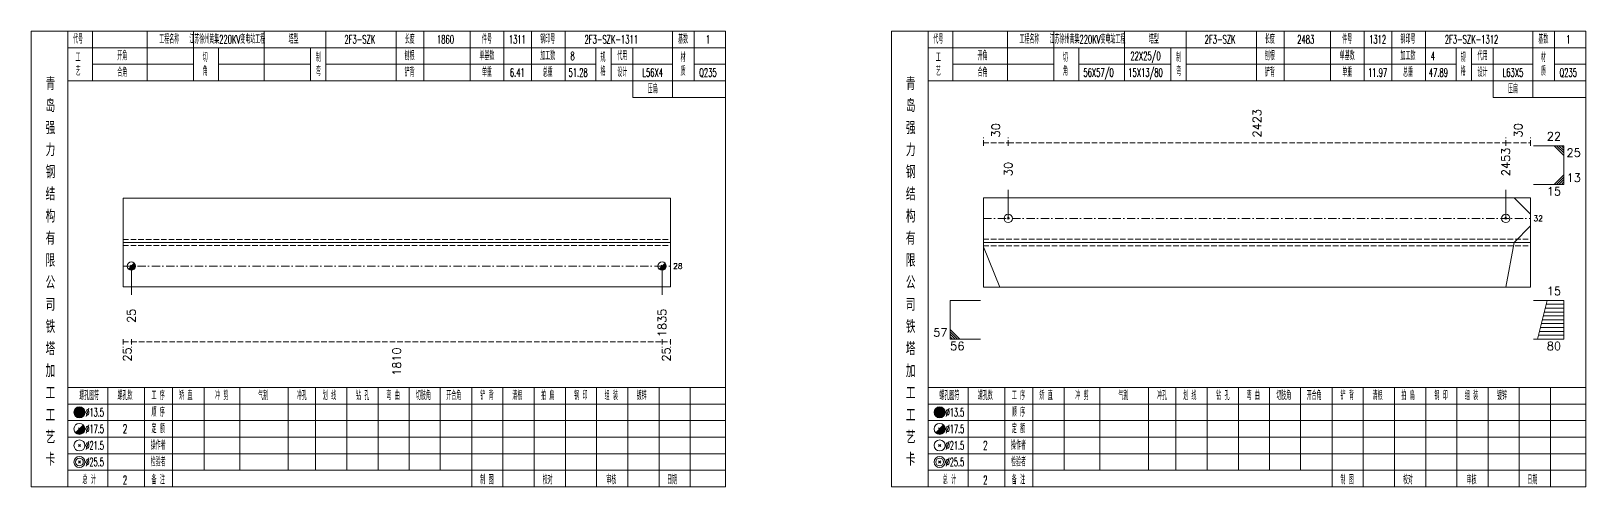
# Model space of a CAD drawing. Extents: x 0 to 4623, y -1159 to 4890.
# Drawn here: x 0 to 563, y 225 to 390 of the extents above; entities that cross this region are included whole.
import ezdxf
from ezdxf.enums import TextEntityAlignment as Align

# ---------------------------------------------------------------- set-up
doc = ezdxf.new("R2010")
doc.units = 0
doc.header["$MEASUREMENT"] = 0
doc.linetypes.add('一点画线', pattern=[5.2, 3, -1, 0.2, -1])
doc.linetypes.add('虚线', pattern=[2.75, 2, -0.75])
doc.layers.get('0').update_dxf_attribs({"linetype": 'CONTINUOUS', "lineweight": 25})
for name, color, linetype, lineweight in [('1', 7, 'CONTINUOUS', 25), ('4', 7, 'CONTINUOUS', 25), ('5', 7, 'CONTINUOUS', 25)]:
    doc.layers.add(name, color=color, linetype=linetype, lineweight=lineweight)
doc.styles.get("Standard").update_dxf_attribs({"font": 'simplex.shx', "width": 0.7, "height": 3, "bigfont": 'gbhzfs.shx'})

# ---------------------------------------------------------------- blocks, each defined once
blk = doc.blocks.new('孔17.5')
at = {"layer": '5', "color": 7, "linetype": 'Continuous', "lineweight": 13}
for p, q in [((-0.707, -0.707), (0.707, 0.707)), ((-0.2, 0.2), (0.2, -0.2))]:
    blk.add_line(p, q, dxfattribs=at)
blk.add_circle((0, 0), 1, dxfattribs=at)
for radius in [0.9, 0.8, 0.7, 0.6, 0.5, 0.4, 0.3, 0.2, 0.1]:
    blk.add_arc((0, 0), radius, 225, 45, dxfattribs=at)
blk = doc.blocks.new('孔21.5')
at = {"layer": '5', "color": 7, "linetype": 'Continuous', "lineweight": 13}
for p, q in [((-0.2, -0.2), (0.2, 0.2)), ((-0.2, 0.2), (0.2, -0.2))]:
    blk.add_line(p, q, dxfattribs=at)
blk.add_circle((0, 0), 1, dxfattribs=at)

msp = doc.modelspace()

# ---------------------------------------------------------------- linework, layer by layer
at = {"color": 8, "linetype": '虚线', "lineweight": 9}
for p, q in [((344.7, 348.5), (344.7, 351.5)), ((344.7, 349.5), (353.7, 349.5)), ((353.7, 348.5), (353.7, 351.5)), ((353.7, 348.5), (353.7, 351.5)), ((353.7, 349.5), (533.8, 349.5)), ((533.8, 348.5), (533.8, 351.5)), ((533.8, 348.5), (533.8, 351.5)), ((533.8, 349.5), (542.8, 349.5)), ((542.8, 348.5), (542.8, 351.5)), ((33.3, 278.5), (33.3, 275.5)), ((33.3, 277.5), (36.3, 277.5)), ((36.3, 278.5), (36.3, 275.5)), ((36.3, 278.5), (36.3, 275.5)), ((36.3, 277.5), (228.4, 277.5)), ((228.4, 278.5), (228.4, 275.5)), ((228.4, 278.5), (228.4, 275.5)), ((228.4, 277.5), (231.4, 277.5)), ((231.4, 278.5), (231.4, 275.5))]:
    msp.add_line(p, q, dxfattribs=at)
at = {"color": 7, "linetype": 'Continuous', "lineweight": 13}
for p, q in [((554.8, 348.5), (543.8, 348.5)), ((551.3, 348.5), (554.8, 345)), ((552.175, 348.5), (554.8, 345.875)), ((553.05, 348.5), (554.8, 346.75)), ((553.925, 348.5), (554.8, 347.625)), ((554.8, 334.5), (554.8, 348.5)), ((551.3, 334.5), (554.8, 338)), ((353.7, 322.19), (353.7, 332.5)), ((533.8, 322.19), (533.8, 332.5)), ((554.8, 334.5), (543.8, 334.5)), ((552.175, 334.5), (554.8, 337.125)), ((553.05, 334.5), (554.8, 336.25)), ((553.925, 334.5), (554.8, 335.375)), ((542.8, 323.69), (536.8, 329.69)), ((542.8, 319.5), (536.8, 313.5)), ((344.7, 311.958), (350.7, 297.31)), ((536.8, 313.5), (533.8, 297.31)), ((36.3, 304.929), (36.3, 294.5)), ((228.4, 304.929), (228.4, 294.5)), ((332.7, 292.5), (343.7, 292.5)), ((332.7, 292.5), (332.7, 278.5)), ((554.8, 292.5), (543.8, 292.5)), ((548.8, 292.5), (545.3, 278.5)), ((554.8, 288.3), (547.75, 288.3)), ((554.8, 289.7), (548.1, 289.7)), ((554.8, 291.1), (548.45, 291.1)), ((554.8, 292.5), (554.8, 278.5)), ((336.2, 278.5), (332.7, 282)), ((554.8, 282.7), (546.35, 282.7)), ((554.8, 284.1), (546.7, 284.1)), ((554.8, 285.5), (547.05, 285.5)), ((554.8, 286.9), (547.4, 286.9)), ((335.325, 278.5), (332.7, 281.125)), ((334.45, 278.5), (332.7, 280.25)), ((333.575, 278.5), (332.7, 279.375)), ((332.7, 278.5), (343.7, 278.5)), ((554.8, 278.5), (543.8, 278.5)), ((554.8, 279.9), (545.65, 279.9)), ((554.8, 281.3), (546, 281.3))]:
    msp.add_line(p, q, dxfattribs=at)
at = {"color": 7, "linetype": 'Continuous', "lineweight": 18}
for p, q in [((33.3, 329.571), (33.3, 297.429)), ((33.3, 329.571), (231.4, 329.571)), ((231.4, 329.571), (231.4, 297.429)), ((344.7, 329.69), (344.7, 297.31)), ((344.7, 329.69), (542.8, 329.69)), ((542.8, 329.69), (542.8, 297.31)), ((33.3, 313.5), (231.4, 313.5)), ((344.7, 313.5), (542.8, 313.5))]:
    msp.add_line(p, q, dxfattribs=at)
at = {"color": 3, "linetype": '一点画线', "lineweight": 13}
for p, q in [((344.7, 322.19), (542.8, 322.19)), ((33.3, 304.929), (231.4, 304.929))]:
    msp.add_line(p, q, dxfattribs=at)
at = {"color": 1, "linetype": '虚线', "lineweight": 18}
for p, q in [((33.3, 314.571), (231.4, 314.571)), ((33.3, 312.429), (231.4, 312.429)), ((344.7, 314.69), (542.8, 314.69)), ((344.7, 312.31), (542.8, 312.31))]:
    msp.add_line(p, q, dxfattribs=at)
at = {"layer": '1', "color": 7, "linetype": 'Continuous', "lineweight": 18}
for p, q in [((33.3, 297.429), (231.4, 297.429)), ((344.7, 297.31), (542.8, 297.31))]:
    msp.add_line(p, q, dxfattribs=at)
at = {"layer": '4', "color": 1, "linetype": 'Continuous', "lineweight": 18}
for p, q in [((13.3, 225), (13.3, 390)), ((22.2, 372), (22.2, 390)), ((42, 372), (42, 390)), ((58.8, 372), (58.8, 390)), ((84.4, 372), (84.4, 390)), ((106.7, 372), (106.7, 390)), ((132.2, 372), (132.2, 390)), ((142.2, 372), (142.2, 390)), ((158.9, 372), (158.9, 390)), ((171.1, 372), (171.1, 390)), ((181.1, 372), (181.1, 390)), ((193.3, 372), (193.3, 390)), ((232.2, 366), (232.2, 390)), ((240, 372), (240, 390)), ((324.7, 225), (324.7, 390)), ((333.6, 372), (333.6, 390)), ((353.4, 372), (353.4, 390)), ((370.2, 372), (370.2, 390)), ((395.8, 372), (395.8, 390)), ((418.1, 372), (418.1, 390)), ((443.6, 372), (443.6, 390)), ((453.6, 372), (453.6, 390)), ((470.3, 372), (470.3, 390)), ((482.5, 372), (482.5, 390)), ((492.5, 372), (492.5, 390)), ((504.7, 372), (504.7, 390)), ((543.6, 366), (543.6, 390)), ((551.4, 372), (551.4, 390)), ((13.3, 384), (251.4, 384)), ((67.8, 372), (67.8, 384)), ((101.1, 372), (101.1, 384)), ((204.4, 372), (204.4, 384)), ((210, 372), (210, 384)), ((217.8, 366), (217.8, 384)), ((324.7, 384), (562.8, 384)), ((379.2, 372), (379.2, 384)), ((412.5, 372), (412.5, 384)), ((515.8, 372), (515.8, 384)), ((521.4, 372), (521.4, 384)), ((529.2, 366), (529.2, 384)), ((22.2, 378), (58.8, 378)), ((67.8, 378), (101.1, 378)), ((106.7, 378), (204.4, 378)), ((210, 378), (232.2, 378)), ((240, 378), (251.4, 378)), ((333.6, 378), (370.2, 378)), ((379.2, 378), (412.5, 378)), ((418.1, 378), (515.8, 378)), ((521.4, 378), (543.6, 378)), ((551.4, 378), (562.8, 378)), ((13.3, 372), (251.4, 372)), ((324.7, 372), (562.8, 372)), ((217.8, 366), (251.4, 366)), ((529.2, 366), (562.8, 366)), ((13.3, 261), (251.4, 261)), ((27.8, 225), (27.8, 261)), ((41.1, 225), (41.1, 261)), ((51.2, 225), (51.2, 261)), ((62.6, 231), (62.6, 261)), ((75.5, 231), (75.5, 261)), ((93.1, 231), (93.1, 261)), ((103, 231), (103, 261)), ((114.3, 231), (114.3, 261)), ((125.6, 231), (125.6, 261)), ((136.9, 231), (136.9, 261)), ((148.1, 231), (148.1, 261)), ((159.5, 231), (159.5, 261)), ((170.8, 231), (170.8, 261)), ((182.1, 231), (182.1, 261)), ((193.4, 231), (193.4, 261)), ((204.7, 231), (204.7, 261)), ((216, 231), (216, 261)), ((227.3, 231), (227.3, 261)), ((238.6, 231), (238.6, 261)), ((324.7, 261), (562.8, 261)), ((339.2, 225), (339.2, 261)), ((352.5, 225), (352.5, 261)), ((362.6, 225), (362.6, 261)), ((374, 231), (374, 261)), ((386.9, 231), (386.9, 261)), ((404.5, 231), (404.5, 261)), ((414.4, 231), (414.4, 261)), ((425.7, 231), (425.7, 261)), ((437, 231), (437, 261)), ((448.3, 231), (448.3, 261)), ((459.5, 231), (459.5, 261)), ((470.9, 231), (470.9, 261)), ((482.2, 231), (482.2, 261)), ((493.5, 231), (493.5, 261)), ((504.8, 231), (504.8, 261)), ((516.1, 231), (516.1, 261)), ((527.4, 231), (527.4, 261)), ((538.7, 231), (538.7, 261)), ((550, 231), (550, 261)), ((13.3, 255), (251.4, 255)), ((324.7, 255), (562.8, 255)), ((13.3, 249), (251.4, 249)), ((324.7, 249), (562.8, 249)), ((13.3, 243), (251.4, 243)), ((324.7, 243), (562.8, 243)), ((13.3, 237), (251.4, 237)), ((324.7, 237), (562.8, 237)), ((13.3, 231), (251.4, 231)), ((159.5, 225), (159.5, 231)), ((170.8, 225), (170.8, 231)), ((182.1, 225), (182.1, 231)), ((193.4, 225), (193.4, 231)), ((204.7, 225), (204.7, 231)), ((216, 225), (216, 231)), ((227.3, 225), (227.3, 231)), ((238.6, 225), (238.6, 231)), ((324.7, 231), (562.8, 231)), ((470.9, 225), (470.9, 231)), ((482.2, 225), (482.2, 231)), ((493.5, 225), (493.5, 231)), ((504.8, 225), (504.8, 231)), ((516.1, 225), (516.1, 231)), ((527.4, 225), (527.4, 231)), ((538.7, 225), (538.7, 231)), ((550, 225), (550, 231))]:
    msp.add_line(p, q, dxfattribs=at)
at = {"layer": '4', "color": 7, "linetype": 'Continuous', "lineweight": 13}
for p, q in [((17.3, 251.8), (17.7, 252.2)), ((17.7, 251.8), (17.3, 252.2)), ((328.7, 251.8), (329.1, 252.2)), ((329.1, 251.8), (328.7, 252.2)), ((16.086, 244.586), (18.914, 247.414)), ((17.1, 246.4), (17.9, 245.6)), ((327.486, 244.586), (330.314, 247.414)), ((328.5, 246.4), (329.3, 245.6)), ((17.1, 239.6), (17.9, 240.4)), ((17.1, 240.4), (17.9, 239.6)), ((328.5, 239.6), (329.3, 240.4)), ((328.5, 240.4), (329.3, 239.6)), ((17.1, 233.6), (17.9, 234.4)), ((17.1, 234.4), (17.9, 233.6)), ((328.5, 233.6), (329.3, 234.4)), ((328.5, 234.4), (329.3, 233.6))]:
    msp.add_line(p, q, dxfattribs=at)
at = {"layer": '4', "color": 1, "linetype": 'Continuous', "lineweight": 18}
for points in [[(0, 390), (0, 225), (251.4, 225), (251.4, 390)], [(311.4, 390), (311.4, 225), (562.8, 225), (562.8, 390)]]:
    msp.add_lwpolyline(points, close=True, dxfattribs=at)
at = {"layer": '4', "color": 7, "linetype": 'Continuous', "lineweight": 13}
for centre, radius in [((17.5, 252), 2), ((17.5, 252), 1.8), ((17.5, 252), 1.6), ((17.5, 252), 1.4), ((328.9, 252), 2), ((328.9, 252), 1.8), ((328.9, 252), 1.6), ((328.9, 252), 1.4), ((17.5, 246), 2), ((17.5, 252), 1.2), ((17.5, 252), 1), ((17.5, 252), 0.8), ((17.5, 252), 0.6), ((17.5, 252), 0.4), ((17.5, 252), 0.2), ((328.9, 246), 2), ((328.9, 252), 1.2), ((328.9, 252), 1), ((328.9, 252), 0.8), ((328.9, 252), 0.6), ((328.9, 252), 0.4), ((328.9, 252), 0.2), ((17.5, 240), 2), ((328.9, 240), 2), ((17.5, 234), 2), ((17.5, 234), 1.4), ((328.9, 234), 2), ((328.9, 234), 1.4)]:
    msp.add_circle(centre, radius, dxfattribs=at)
for centre, radius in [((17.5, 246), 1.8), ((17.5, 246), 1.6), ((17.5, 246), 1.4), ((17.5, 246), 1.2), ((17.5, 246), 1), ((17.5, 246), 0.8), ((17.5, 246), 0.6), ((17.5, 246), 0.4), ((17.5, 246), 0.2), ((328.9, 246), 1.8), ((328.9, 246), 1.6), ((328.9, 246), 1.4), ((328.9, 246), 1.2), ((328.9, 246), 1), ((328.9, 246), 0.8), ((328.9, 246), 0.6), ((328.9, 246), 0.4), ((328.9, 246), 0.2)]:
    msp.add_arc(centre, radius, 225, 45, dxfattribs=at)

# ---------------------------------------------------------------- block references
at = {"color": 7, "linetype": 'Continuous', "lineweight": 13, "xscale": 1.5, "yscale": 1.5, "zscale": 1.5}
for p in [(353.7, 322.19), (533.8, 322.19)]:
    msp.add_blockref('孔21.5', p, dxfattribs=at)
at = {"layer": '1', "color": 7, "linetype": 'Continuous', "lineweight": 13, "xscale": 1.5, "yscale": 1.5, "zscale": 1.5}
for p in [(36.3, 304.929), (228.4, 304.929)]:
    msp.add_blockref('孔17.5', p, dxfattribs=at)

# ---------------------------------------------------------------- texts
at = {"color": 8, "linetype": 'Continuous', "lineweight": 9}
for s, p in [('2423', (443.75, 351.5)), ('30', (349.2, 351.5)), ('30', (538.3, 351.5))]:
    msp.add_text(s, height=3, rotation=90, dxfattribs=at).set_placement(p, align=Align.MIDDLE_LEFT)
at = {"color": 7, "linetype": 'Continuous', "lineweight": 13}
for s, p in [('22', (553.8, 349.5)), ('15', (553.8, 293.5)), ('57', (331.7, 278.5))]:
    msp.add_text(s, height=3, dxfattribs=at).set_placement(p, align=Align.BOTTOM_RIGHT)
for s, p in [('2453', (533.8, 337.5)), ('30', (353.7, 337.5))]:
    msp.add_text(s, height=3, rotation=90, dxfattribs=at).set_placement(p, align=Align.MIDDLE_LEFT)
for s, p in [('25', (555.8, 347.5)), ('56', (332.7, 277.5))]:
    msp.add_text(s, height=3, dxfattribs=at).set_placement(p, align=Align.TOP_LEFT)
msp.add_text('13', height=3, dxfattribs=at).set_placement((555.8, 334.5), align=Align.BOTTOM_LEFT)
for s, p in [('15', (553.8, 333.5)), ('80', (553.8, 277.5))]:
    msp.add_text(s, height=3, dxfattribs=at).set_placement(p, align=Align.TOP_RIGHT)
for s, p in [('32', (543.8, 322.19)), ('28', (232.4, 304.929))]:
    msp.add_text(s, height=2, dxfattribs=at).set_placement(p, align=Align.MIDDLE_LEFT)
at = {"color": 8, "linetype": 'Continuous', "lineweight": 9}
for s, p in [('25', (34.8, 275.5)), ('1810', (132.35, 275.5)), ('25', (229.9, 275.5))]:
    msp.add_text(s, height=3, rotation=90, dxfattribs=at).set_placement(p, align=Align.MIDDLE_RIGHT)
at = {"layer": '1', "color": 7, "linetype": 'Continuous', "lineweight": 13}
for s, p in [('25', (36.3, 289.5)), ('1835', (228.4, 289.5))]:
    msp.add_text(s, height=3, rotation=90, dxfattribs=at).set_placement(p, align=Align.MIDDLE_RIGHT)
at = {"layer": '4', "color": 1, "linetype": 'Continuous', "lineweight": 13}
for s, height, width, p in [('代号', 3, 0.6, (17, 387)), ('工程名称', 3, 0.6, (50, 387)), ('江苏徐州黄集220KV变电站工程', 3, 0.6, (71, 387)), ('塔型', 3, 0.6, (95, 387)), ('2F3-SZK', 3, 0.6, (119, 387)), ('长度', 3, 0.6, (137, 387)), ('1860', 3, 0.6, (150, 387)), ('件号', 3, 0.6, (165, 387)), ('1311', 3, 0.6, (176, 387)), ('钢印号', 3, 0.6, (187, 387)), ('2F3-SZK-1311', 3, 0.6, (210, 387)), ('基数', 3, 0.6, (236, 387)), ('1', 3, 0.6, (245, 387)), ('代号', 3, 0.6, (328.4, 387)), ('工程名称', 3, 0.6, (361.4, 387)), ('江苏徐州黄集220KV变电站工程', 3, 0.6, (382.4, 387)), ('塔型', 3, 0.6, (406.4, 387)), ('2F3-SZK', 3, 0.6, (430.4, 387)), ('长度', 3, 0.6, (448.4, 387)), ('2483', 3, 0.6, (461.4, 387)), ('件号', 3, 0.6, (476.4, 387)), ('1312', 3, 0.6, (487.4, 387)), ('钢印号', 3, 0.6, (498.4, 387)), ('2F3-SZK-1312', 3, 0.6, (521.4, 387)), ('基数', 3, 0.6, (547.4, 387)), ('1', 3, 0.6, (556.4, 387)), ('开角', 3, 0.6, (33, 381)), ('刨根', 3, 0.6, (137, 381)), ('单基数', 3, 0.6, (165, 381)), ('加工数', 3, 0.6, (187, 381)), ('代用', 3, 0.6, (214, 381)), ('开角', 3, 0.6, (344.4, 381)), ('22X25/0', 3, 0.6, (403.4, 381)), ('刨根', 3, 0.6, (448.4, 381)), ('单基数', 3, 0.6, (476.4, 381)), ('加工数', 3, 0.6, (498.4, 381)), ('代用', 3, 0.6, (525.4, 381)), ('工', 3, 0.6, (17, 380.4)), ('艺', 3, 0.6, (17, 375.4)), ('切', 3, 0.6, (63, 380.4)), ('角', 3, 0.6, (63, 375.4)), ('制', 3, 0.6, (104, 380.4)), ('弯', 3, 0.6, (104, 375.4)), ('8', 3, 0.6, (196, 381)), ('格', 3, 0.6, (207, 375.4)), ('规', 3, 0.6, (207, 380.4)), ('材', 3, 0.6, (236, 380.4)), ('质', 3, 0.6, (236, 375.4)), ('工', 3, 0.6, (328.4, 380.4)), ('艺', 3, 0.6, (328.4, 375.4)), ('切', 3, 0.6, (374.4, 380.4)), ('角', 3, 0.6, (374.4, 375.4)), ('制', 3, 0.6, (415.4, 380.4)), ('弯', 3, 0.6, (415.4, 375.4)), ('4', 3, 0.6, (507.4, 381)), ('格', 3, 0.6, (518.4, 375.4)), ('规', 3, 0.6, (518.4, 380.4)), ('材', 3, 0.6, (547.4, 380.4)), ('质', 3, 0.6, (547.4, 375.4)), ('青', 4.6, 0.8, (7, 371)), ('合角', 3, 0.6, (33, 375)), ('铲背', 3, 0.6, (137, 375)), ('单重', 3, 0.6, (165, 375)), ('6.41', 3, 0.6, (176, 375)), ('总重', 3, 0.6, (187, 375)), ('51.28', 3, 0.6, (198, 375)), ('设计', 3, 0.6, (214, 375)), ('L56X4', 3, 0.6, (225, 375)), ('Q235', 3, 0.6, (245, 375)), ('青', 4.6, 0.8, (318.4, 371)), ('合角', 3, 0.6, (344.4, 375)), ('56X57/0', 3, 0.6, (386.4, 375)), ('15X13/80', 3, 0.6, (403.4, 375)), ('铲背', 3, 0.6, (448.4, 375)), ('单重', 3, 0.6, (476.4, 375)), ('11.97', 3, 0.6, (487.4, 375)), ('总重', 3, 0.6, (498.4, 375)), ('47.89', 3, 0.6, (509.4, 375)), ('设计', 3, 0.6, (525.4, 375)), ('L63X5', 3, 0.6, (536.4, 375)), ('Q235', 3, 0.6, (556.4, 375)), ('压扁', 3, 0.6, (225, 369)), ('压扁', 3, 0.6, (536.4, 369)), ('岛', 4.6, 0.8, (7, 363)), ('岛', 4.6, 0.8, (318.4, 363)), ('强', 4.6, 0.8, (7, 355)), ('强', 4.6, 0.8, (318.4, 355)), ('力', 4.6, 0.8, (7, 347)), ('力', 4.6, 0.8, (318.4, 347)), ('钢', 4.6, 0.8, (7, 339)), ('钢', 4.6, 0.8, (318.4, 339)), ('结', 4.6, 0.8, (7, 331)), ('结', 4.6, 0.8, (318.4, 331)), ('构', 4.6, 0.8, (7, 323)), ('构', 4.6, 0.8, (318.4, 323)), ('有', 4.6, 0.8, (7, 315)), ('有', 4.6, 0.8, (318.4, 315)), ('限', 4.6, 0.8, (7, 307)), ('限', 4.6, 0.8, (318.4, 307)), ('公', 4.6, 0.8, (7, 299)), ('公', 4.6, 0.8, (318.4, 299)), ('司', 4.6, 0.8, (7, 291)), ('司', 4.6, 0.8, (318.4, 291)), ('铁', 4.6, 0.8, (7, 283)), ('铁', 4.6, 0.8, (318.4, 283)), ('塔', 4.6, 0.8, (7, 275)), ('塔', 4.6, 0.8, (318.4, 275)), ('加', 4.6, 0.8, (7, 267)), ('加', 4.6, 0.8, (318.4, 267)), ('工', 4.6, 0.8, (7, 259)), ('螺孔图符', 3, 0.6, (21, 258)), ('螺孔数', 3, 0.6, (34, 258)), ('工 序', 3, 0.6, (46, 258)), ('矫 直', 3, 0.6, (56, 258)), ('冲 剪', 3, 0.6, (69, 258)), ('气割', 3, 0.6, (84, 258)), ('冲孔', 3, 0.6, (98, 258)), ('划 线', 3, 0.6, (108, 258)), ('钻 孔', 3, 0.6, (120, 258)), ('弯 曲', 3, 0.6, (131, 258)), ('切肢角', 3, 0.6, (142, 258)), ('开合角', 3, 0.6, (153, 258)), ('铲 背', 3, 0.6, (165, 258)), ('清根', 3, 0.6, (176, 258)), ('拍 扁', 3, 0.6, (187, 258)), ('钢 印', 3, 0.6, (199, 258)), ('组 装', 3, 0.6, (210, 258)), ('镀锌', 3, 0.6, (221, 258)), ('工', 4.6, 0.8, (318.4, 259)), ('螺孔图符', 3, 0.6, (332.4, 258)), ('螺孔数', 3, 0.6, (345.4, 258)), ('工 序', 3, 0.6, (357.4, 258)), ('矫 直', 3, 0.6, (367.4, 258)), ('冲 剪', 3, 0.6, (380.4, 258)), ('气割', 3, 0.6, (395.4, 258)), ('冲孔', 3, 0.6, (409.4, 258)), ('划 线', 3, 0.6, (419.4, 258)), ('钻 孔', 3, 0.6, (431.4, 258)), ('弯 曲', 3, 0.6, (442.4, 258)), ('切肢角', 3, 0.6, (453.4, 258)), ('开合角', 3, 0.6, (464.4, 258)), ('铲 背', 3, 0.6, (476.4, 258)), ('清根', 3, 0.6, (487.4, 258)), ('拍 扁', 3, 0.6, (498.4, 258)), ('钢 印', 3, 0.6, (510.4, 258)), ('组 装', 3, 0.6, (521.4, 258)), ('镀锌', 3, 0.6, (532.4, 258)), ('%%C13.5', 3, 0.5, (23, 252)), ('顺 序', 3, 0.6, (46, 252)), ('%%C13.5', 3, 0.5, (334.4, 252)), ('顺 序', 3, 0.6, (357.4, 252)), ('工', 4.6, 0.8, (7, 251)), ('定 额', 3, 0.6, (46, 246)), ('工', 4.6, 0.8, (318.4, 251)), ('定 额', 3, 0.6, (357.4, 246)), ('艺', 4.6, 0.8, (7, 243)), ('%%C17.5', 3, 0.5, (23, 246)), ('2', 3.2, 0.6, (34, 246)), ('艺', 4.6, 0.8, (318.4, 243)), ('%%C17.5', 3, 0.5, (334.4, 246)), ('卡', 4.6, 0.8, (7, 235)), ('%%C21.5', 3, 0.5, (23, 240)), ('操作者', 3, 0.6, (46, 240)), ('卡', 4.6, 0.8, (318.4, 235)), ('%%C21.5', 3, 0.5, (334.4, 240)), ('2', 3.2, 0.6, (345.4, 240)), ('操作者', 3, 0.6, (357.4, 240)), ('%%C25.5', 3, 0.5, (23, 234)), ('检验者', 3, 0.6, (46, 234)), ('%%C25.5', 3, 0.5, (334.4, 234)), ('检验者', 3, 0.6, (357.4, 234)), ('总 计', 3, 0.6, (21, 227.5)), ('2', 3, 0.6, (34, 227.5)), ('备 注', 3, 0.6, (46, 227.5)), ('制 图', 3, 0.6, (165, 227.5)), ('校对', 3, 0.6, (187, 227.5)), ('审核', 3, 0.6, (210, 227.5)), ('日期', 3, 0.6, (232, 227.5)), ('总 计', 3, 0.6, (332.4, 227.5)), ('2', 3, 0.6, (345.4, 227.5)), ('备 注', 3, 0.6, (357.4, 227.5)), ('制 图', 3, 0.6, (476.4, 227.5)), ('校对', 3, 0.6, (498.4, 227.5)), ('审核', 3, 0.6, (521.4, 227.5)), ('日期', 3, 0.6, (543.4, 227.5))]:
    msp.add_text(s, height=height, dxfattribs=dict(at, width=width)).set_placement(p, align=Align.MIDDLE_CENTER)

doc.saveas('drawing.dxf')
